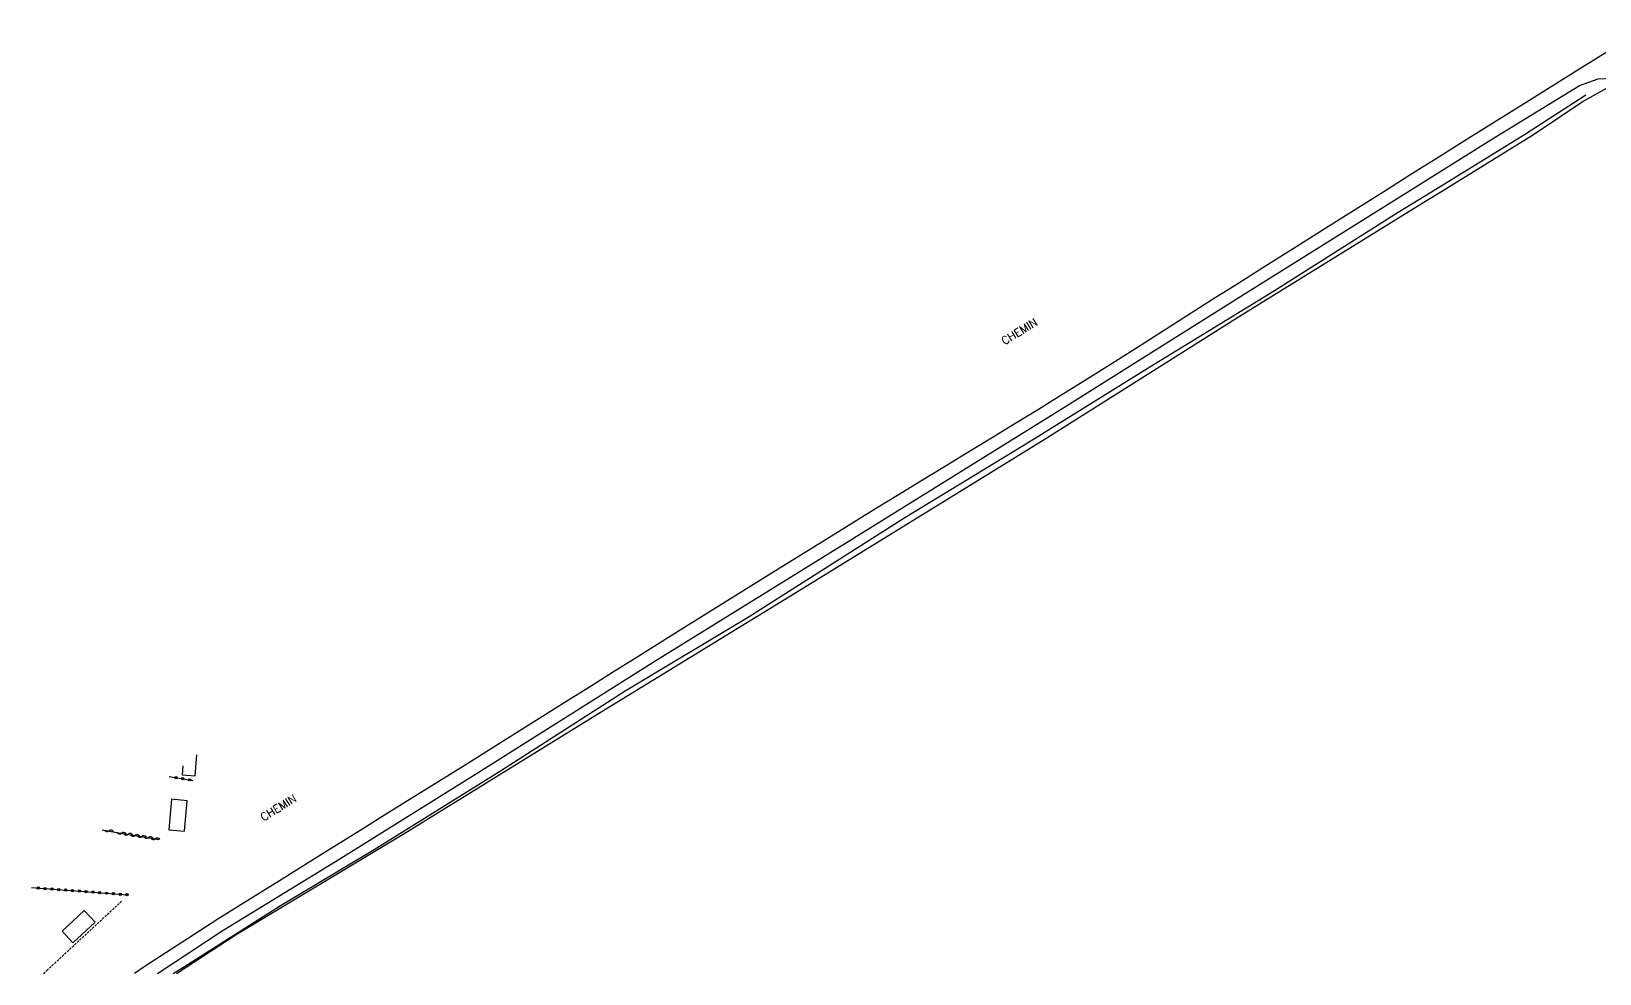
# Model space of a CAD drawing. Header units: millimetres. Extents: x 126011 to 127000, y 153000 to 153846.
# Drawn here: x 126227.7 to 126570.7, y 153000 to 153206.1 of the extents above; entities that cross this region are included whole.
import ezdxf

# ---------------------------------------------------------------- set-up
doc = ezdxf.new("R2010")
doc.units = ezdxf.units.MM
doc.linetypes.add('DASHED', pattern=[0.75, 0.5, -0.25])
doc.layers.get('0').update_dxf_attribs({"linetype": 'CONTINUOUS'})
for name, color, linetype in [('W0017', 7, 'CONTINUOUS'), ('W0104', 1, 'CONTINUOUS'), ('W0112', 1, 'DASHED'), ('W0300', 7, 'CONTINUOUS'), ('W0310', 3, 'CONTINUOUS'), ('W0323', 7, 'CONTINUOUS'), ('W0330', 7, 'CONTINUOUS'), ('W0989', 7, 'CONTINUOUS')]:
    doc.layers.add(name, color=color, linetype=linetype)
doc.styles.get("Standard").update_dxf_attribs({"font": 'romans.shx', "width": 0.85})

# ---------------------------------------------------------------- blocks, each defined once
blk = doc.blocks.new('t323o')
at = {"color": 0, "linetype": 'Continuous'}
for radius in [0.25, 0.15]:
    blk.add_circle((0, 0), radius, dxfattribs=at)
blk = doc.blocks.new('t310o')
at = {"color": 0, "linetype": 'Continuous'}
for centre, start, end in [((-0.5, 0.38), 216.8699, 323.1304), ((0.5, -0.37), 36.8699, 143.1303)]:
    blk.add_arc(centre, 0.625, start, end, dxfattribs=at)

msp = doc.modelspace()

# ---------------------------------------------------------------- linework, layer by layer
at = {"layer": 'W0017'}
for points in [[(126579.54, 153206.06), (126574.96, 153203.2), (126570.37, 153200.34), (126565.79, 153197.48), (126561.21, 153194.62), (126554.64, 153190.51), (126548.06, 153186.41), (126541.49, 153182.31), (126534.92, 153178.19), (126532.06, 153176.4), (126529.19, 153174.6), (126526.33, 153172.8), (126523.47, 153171)], [(126528.74, 153171), (126546.88, 153182.36), (126566.29, 153194.2), (126570.35, 153195.68), (126574.84, 153195.89), (126577.61, 153194.83), (126580.16, 153192.56), (126581.46, 153187.27), (126582.78, 153177.87), (126583.75, 153171)], [(126523.47, 153171), (126516.86, 153166.84), (126510.25, 153162.68), (126503.65, 153158.52), (126497.05, 153154.36), (126491.55, 153150.88), (126486.05, 153147.4), (126480.56, 153143.91), (126475.07, 153140.42), (126469.58, 153136.93), (126464.08, 153133.45), (126458.57, 153129.99), (126453.05, 153126.55), (126447.93, 153123.38), (126442.8, 153120.23), (126437.67, 153117.09), (126432.52, 153113.97), (126427.38, 153110.84), (126422.24, 153107.72), (126417.1, 153104.58), (126411.97, 153101.43), (126401.51, 153094.96), (126391.05, 153088.47), (126380.61, 153081.96), (126370.18, 153075.45), (126365.06, 153072.25), (126359.95, 153069.04), (126354.84, 153065.83), (126349.74, 153062.62), (126344.63, 153059.41), (126339.52, 153056.2), (126334.41, 153052.99), (126329.3, 153049.79), (126324.32, 153046.68), (126319.34, 153043.58), (126314.35, 153040.48), (126309.37, 153037.39), (126304.39, 153034.29), (126299.4, 153031.19), (126294.42, 153028.09), (126289.45, 153024.98), (126282.54, 153020.67), (126275.63, 153016.37), (126268.73, 153012.04), (126261.89, 153007.64), (126257.15, 153004.56), (126252.42, 153001.48), (126250.24, 153000)], [(126255.27, 153000), (126269.48, 153009.36), (126294.21, 153024.51), (126324.85, 153043.61), (126364.27, 153068.46), (126406.92, 153094.84), (126453.52, 153123.79), (126495.49, 153150.18), (126528.74, 153171)]]:
    msp.add_lwpolyline(points, dxfattribs=at)
at = {"layer": 'W0104'}
msp.add_lwpolyline([(126260.83, 153045.43), (126260.67, 153043.5), (126263.52, 153043.26), (126263.9, 153047.86)], dxfattribs=at)
for points in [[(126258.35, 153038.12), (126257.77, 153031.43), (126261.24, 153031.13), (126261.82, 153037.82)], [(126241.66, 153011.28), (126236.8, 153006.74), (126234.43, 153009.28), (126239.29, 153013.82)]]:
    msp.add_lwpolyline(points, close=True, dxfattribs=at)
at = {"layer": 'W0112'}
msp.add_lwpolyline([(126230.34, 153000), (126231.13, 153000.7), (126247.51, 153015.88)], dxfattribs=at)
at = {"layer": 'W0300'}
for points in [[(126533.94, 153171), (126554.25, 153183.48), (126567.69, 153192.19)], [(126258.76, 153000), (126261.23, 153001.55), (126282.21, 153014.88), (126302.68, 153027.12), (126330.29, 153044.34), (126357.56, 153061.81), (126384.66, 153078.08), (126418.76, 153099.72), (126445.95, 153116.33), (126472.31, 153132.66), (126499.55, 153149.36), (126526.61, 153166.5), (126533.94, 153171)]]:
    msp.add_lwpolyline(points, dxfattribs=at)
at = {"layer": 'W0310'}
for points in [[(126243.22, 153031.48), (126245.96, 153030.96)], [(126245.96, 153030.96), (126255.62, 153029.36)]]:
    msp.add_lwpolyline(points, dxfattribs=at)
at = {"layer": 'W0323'}
for points in [[(126257.86, 153043.08), (126263, 153042.27)], [(126227.72, 153018.83), (126242.14, 153017.76), (126248.77, 153017.23)]]:
    msp.add_lwpolyline(points, dxfattribs=at)
at = {"layer": 'W0330'}
for points in [[(126535.95, 153171), (126556.19, 153183.47), (126566.86, 153190.61), (126573.66, 153194.45)], [(126259.49, 153000), (126272.54, 153008.59), (126309.04, 153030.5), (126352.3, 153057.28), (126395.59, 153083.79), (126449.18, 153116.83), (126492.3, 153144.01), (126533.18, 153169.29), (126535.95, 153171)]]:
    msp.add_lwpolyline(points, dxfattribs=at)

# ---------------------------------------------------------------- block references
at = {"layer": 'W0310'}
for p, rotation in [((126244.7, 153031.2), 349.2704736470604), ((126247.44, 153030.71), 350.6021252964338), ((126248.92, 153030.47), 350.6021252964338), ((126250.4, 153030.22), 350.6021252964338), ((126251.88, 153029.98), 350.6021252964338), ((126253.36, 153029.73), 350.6021252964338), ((126254.84, 153029.49), 350.6021252964338)]:
    msp.add_blockref('t310o', p, dxfattribs=dict(at, rotation=rotation))
at = {"layer": 'W0323'}
for p, rotation in [((126259.34, 153042.85), 351.116066928489), ((126260.82, 153042.61), 351.116066928489), ((126262.31, 153042.38), 351.116066928489), ((126229.22, 153018.71), 355.7585511240396), ((126230.71, 153018.6), 355.7585511240396), ((126232.21, 153018.49), 355.7585511240396), ((126233.7, 153018.38), 355.7585511240396), ((126235.2, 153018.27), 355.7585511240396), ((126236.7, 153018.16), 355.7585511240396), ((126238.19, 153018.05), 355.7585511240396), ((126239.69, 153017.94), 355.7585511240396), ((126241.18, 153017.83), 355.7585511240396), ((126242.68, 153017.71), 355.5074798598675), ((126244.18, 153017.6), 355.5074798598675), ((126245.67, 153017.48), 355.5074798598675), ((126247.17, 153017.36), 355.5074798598675), ((126248.66, 153017.24), 355.5074798598675)]:
    msp.add_blockref('t323o', p, dxfattribs=dict(at, rotation=rotation))

# ---------------------------------------------------------------- texts
at = {"layer": 'W0989'}
for p in [(126440.53, 153137.4), (126278.49, 153033.25)]:
    msp.add_text('CHEMIN', height=1.75, rotation=31.6836, dxfattribs=at).set_placement(p)

doc.saveas('drawing.dxf')
